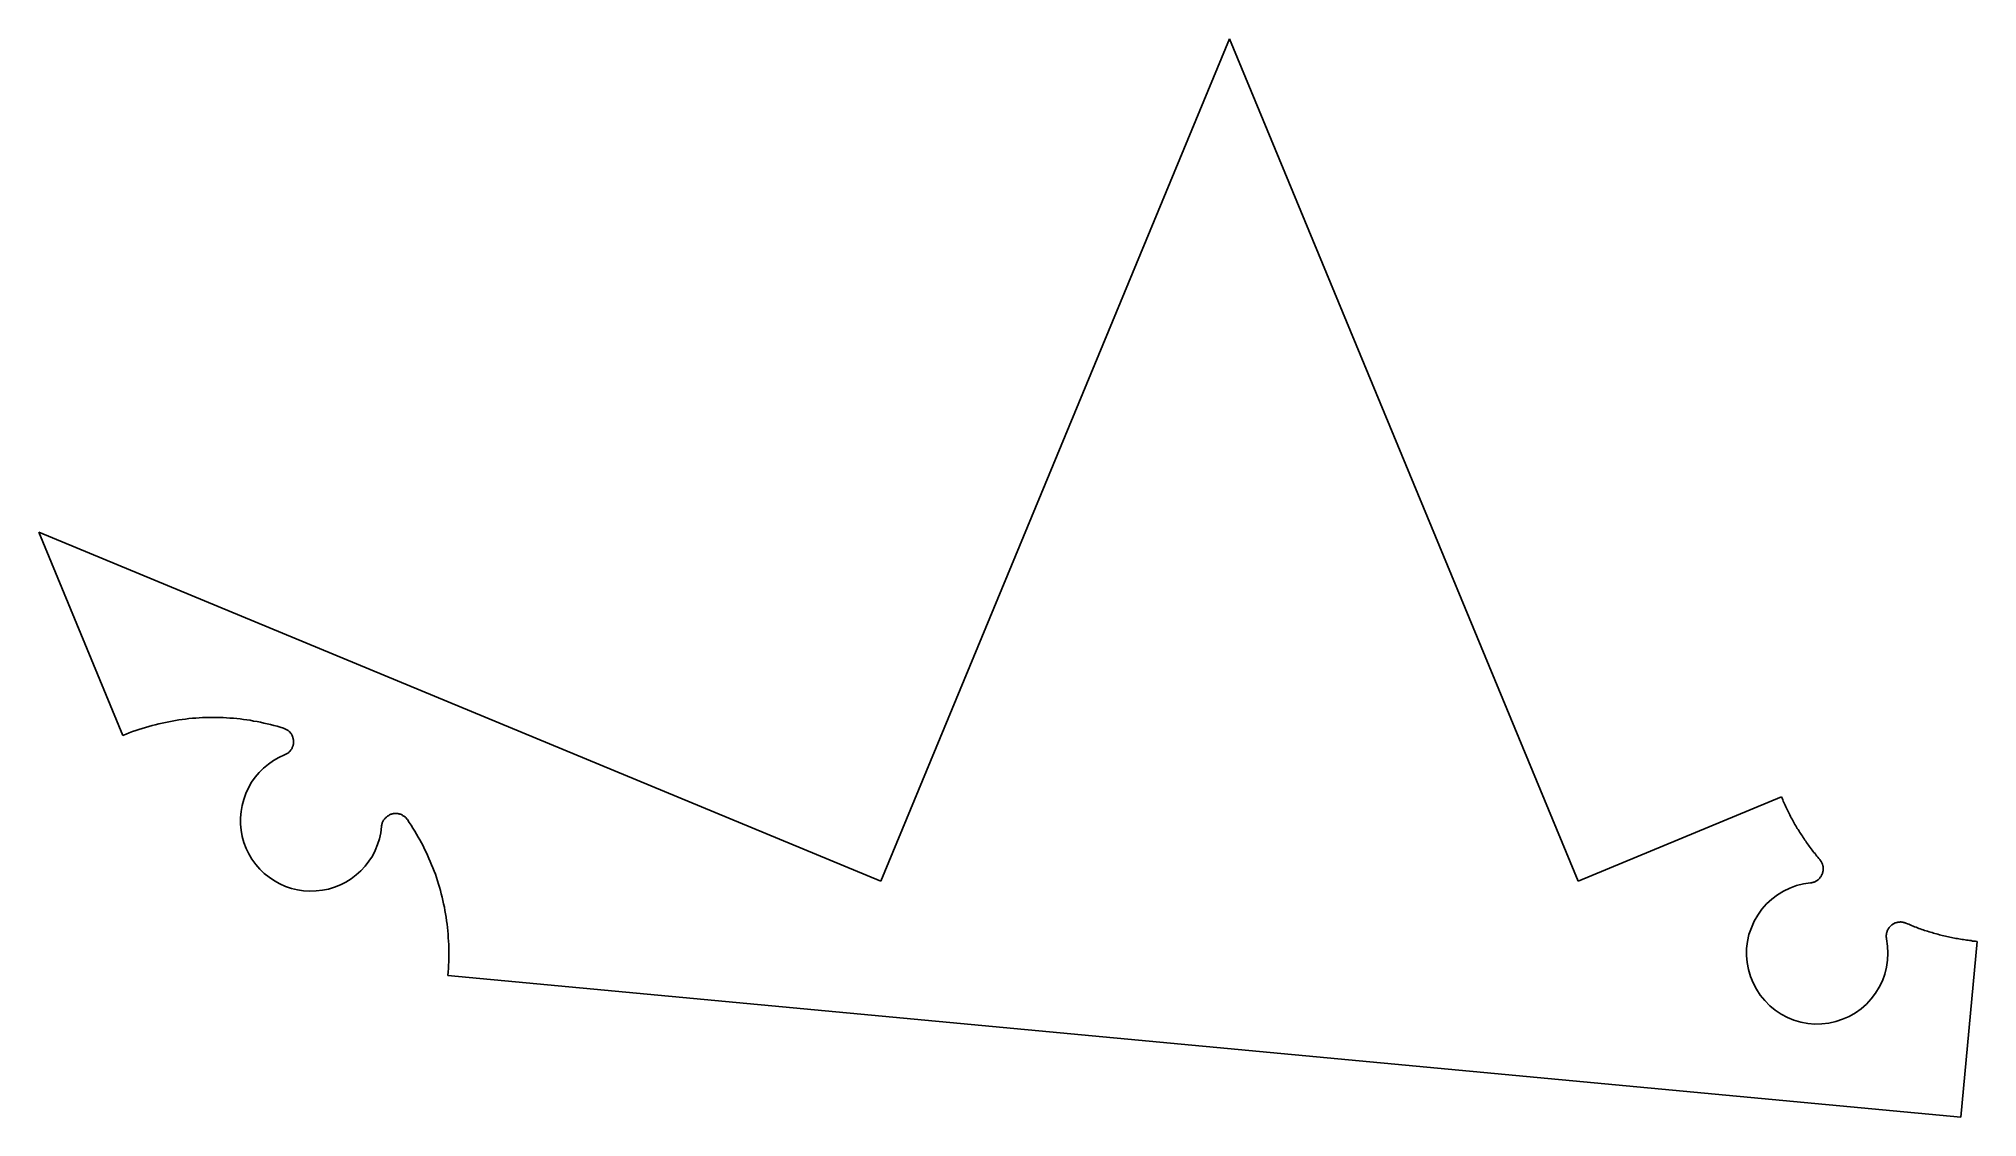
# Model space of a CAD drawing. Header units: metres. Extents: x -0.71 to 0.44, y 0.36 to 1.
import ezdxf

# ---------------------------------------------------------------- set-up
doc = ezdxf.new("R2010")
doc.units = ezdxf.units.M

msp = doc.modelspace()

# ---------------------------------------------------------------- linework, layer by layer
at = {"layer": 'Polygon'}
for p, q in [((0, 1), (-0.2071, 0.5)), ((0.2071, 0.5), (0, 1)), ((-0.2071, 0.5), (-0.7071, 0.7071)), ((-0.7071, 0.7071), (-0.6571, 0.5864)), ((-0.6552, 0.5872), (-0.6571, 0.5864)), ((-0.6534, 0.5879), (-0.6552, 0.5872)), ((-0.6515, 0.5887), (-0.6534, 0.5879)), ((-0.6495, 0.5893), (-0.6515, 0.5887)), ((-0.6476, 0.59), (-0.6495, 0.5893)), ((-0.6457, 0.5906), (-0.6476, 0.59)), ((-0.6437, 0.5912), (-0.6457, 0.5906)), ((-0.6418, 0.5918), (-0.6437, 0.5912)), ((-0.6398, 0.5923), (-0.6418, 0.5918)), ((-0.6379, 0.5928), (-0.6398, 0.5923)), ((-0.6359, 0.5933), (-0.6379, 0.5928)), ((-0.6339, 0.5938), (-0.6359, 0.5933)), ((-0.6319, 0.5942), (-0.6339, 0.5938)), ((-0.6299, 0.5946), (-0.6319, 0.5942)), ((-0.6279, 0.595), (-0.6299, 0.5946)), ((-0.6259, 0.5953), (-0.6279, 0.595)), ((-0.6239, 0.5956), (-0.6259, 0.5953)), ((-0.6219, 0.5959), (-0.6239, 0.5956)), ((-0.6199, 0.5961), (-0.6219, 0.5959)), ((-0.6179, 0.5964), (-0.6199, 0.5961)), ((-0.6159, 0.5966), (-0.6179, 0.5964)), ((-0.6139, 0.5967), (-0.6159, 0.5966)), ((-0.6118, 0.5969), (-0.6139, 0.5967)), ((-0.6098, 0.597), (-0.6118, 0.5969)), ((-0.6078, 0.597), (-0.6098, 0.597)), ((-0.6057, 0.5971), (-0.6078, 0.597)), ((-0.6037, 0.5971), (-0.6057, 0.5971)), ((-0.6017, 0.5971), (-0.6037, 0.5971)), ((-0.5996, 0.5971), (-0.6017, 0.5971)), ((-0.5976, 0.597), (-0.5996, 0.5971)), ((-0.5956, 0.5969), (-0.5976, 0.597)), ((-0.5936, 0.5967), (-0.5956, 0.5969)), ((-0.5915, 0.5966), (-0.5936, 0.5967)), ((-0.5895, 0.5964), (-0.5915, 0.5966)), ((-0.5875, 0.5962), (-0.5895, 0.5964)), ((-0.5855, 0.5959), (-0.5875, 0.5962)), ((-0.5835, 0.5957), (-0.5855, 0.5959)), ((-0.5815, 0.5954), (-0.5835, 0.5957)), ((-0.5795, 0.595), (-0.5815, 0.5954)), ((-0.5775, 0.5947), (-0.5795, 0.595)), ((-0.5755, 0.5943), (-0.5775, 0.5947)), ((-0.5735, 0.5938), (-0.5755, 0.5943)), ((-0.5715, 0.5934), (-0.5735, 0.5938)), ((-0.5695, 0.5929), (-0.5715, 0.5934)), ((-0.5676, 0.5924), (-0.5695, 0.5929)), ((-0.5656, 0.5919), (-0.5676, 0.5924)), ((-0.5637, 0.5913), (-0.5656, 0.5919)), ((-0.5617, 0.5907), (-0.5637, 0.5913)), ((-0.5613, 0.5906), (-0.5617, 0.5907)), ((-0.5609, 0.5904), (-0.5613, 0.5906)), ((-0.5605, 0.5902), (-0.5609, 0.5904)), ((-0.5601, 0.59), (-0.5605, 0.5902)), ((-0.5598, 0.5898), (-0.5601, 0.59)), ((-0.5594, 0.5896), (-0.5598, 0.5898)), ((-0.5591, 0.5893), (-0.5594, 0.5896)), ((-0.5587, 0.589), (-0.5591, 0.5893)), ((-0.5584, 0.5888), (-0.5587, 0.589)), ((-0.5581, 0.5885), (-0.5584, 0.5888)), ((-0.5578, 0.5881), (-0.5581, 0.5885)), ((-0.5576, 0.5878), (-0.5578, 0.5881)), ((-0.5573, 0.5875), (-0.5576, 0.5878)), ((-0.5571, 0.5871), (-0.5573, 0.5875)), ((-0.5569, 0.5867), (-0.5571, 0.5871)), ((-0.5599, 0.5755), (-0.5596, 0.5757)), ((-0.5596, 0.5757), (-0.5592, 0.576)), ((-0.5592, 0.576), (-0.5589, 0.5762)), ((-0.5589, 0.5762), (-0.5586, 0.5765)), ((-0.5586, 0.5765), (-0.5582, 0.5768)), ((-0.5582, 0.5768), (-0.5579, 0.5771)), ((-0.5579, 0.5771), (-0.5577, 0.5774)), ((-0.5577, 0.5774), (-0.5574, 0.5778)), ((-0.5574, 0.5778), (-0.5572, 0.5781)), ((-0.5572, 0.5781), (-0.5569, 0.5785)), ((-0.5567, 0.5863), (-0.5569, 0.5867)), ((-0.5569, 0.5785), (-0.5567, 0.5789)), ((-0.5565, 0.5859), (-0.5567, 0.5863)), ((-0.5567, 0.5789), (-0.5566, 0.5793)), ((-0.5566, 0.5793), (-0.5564, 0.5797)), ((-0.5563, 0.5855), (-0.5565, 0.5859)), ((-0.5564, 0.5797), (-0.5562, 0.5801)), ((-0.5562, 0.5851), (-0.5563, 0.5855)), ((-0.5561, 0.5847), (-0.5562, 0.5851)), ((-0.5562, 0.5801), (-0.5561, 0.5805)), ((-0.556, 0.5843), (-0.5561, 0.5847)), ((-0.5561, 0.5805), (-0.556, 0.5809)), ((-0.5559, 0.5839), (-0.556, 0.5843)), ((-0.556, 0.5809), (-0.5559, 0.5813)), ((-0.5559, 0.5835), (-0.5559, 0.5839)), ((-0.5558, 0.583), (-0.5559, 0.5835)), ((-0.5559, 0.5817), (-0.5558, 0.5822)), ((-0.5559, 0.5813), (-0.5559, 0.5817)), ((-0.5558, 0.5826), (-0.5558, 0.583)), ((-0.5558, 0.5822), (-0.5558, 0.5826)), ((-0.5762, 0.5644), (-0.5786, 0.5616)), ((-0.5736, 0.567), (-0.5762, 0.5644)), ((-0.5707, 0.5694), (-0.5736, 0.567)), ((-0.5677, 0.5715), (-0.5707, 0.5694)), ((-0.5645, 0.5734), (-0.5677, 0.5715)), ((-0.5611, 0.5749), (-0.5645, 0.5734)), ((-0.5611, 0.5749), (-0.5607, 0.5751)), ((-0.5607, 0.5751), (-0.5603, 0.5753)), ((-0.5603, 0.5753), (-0.5599, 0.5755)), ((-0.5826, 0.5553), (-0.5842, 0.552)), ((-0.5808, 0.5586), (-0.5826, 0.5553)), ((-0.5786, 0.5616), (-0.5808, 0.5586)), ((-0.587, 0.5412), (-0.5873, 0.5375)), ((-0.5864, 0.5449), (-0.587, 0.5412)), ((-0.5854, 0.5485), (-0.5864, 0.5449)), ((-0.5842, 0.552), (-0.5854, 0.5485)), ((0.3278, 0.55), (0.2071, 0.5)), ((0.3278, 0.55), (0.3281, 0.5491)), ((0.3281, 0.5491), (0.3285, 0.5483)), ((0.3285, 0.5483), (0.3288, 0.5475)), ((0.3288, 0.5475), (0.3292, 0.5466)), ((0.3292, 0.5466), (0.3296, 0.5458)), ((0.3296, 0.5458), (0.33, 0.545)), ((0.33, 0.545), (0.3303, 0.5441)), ((0.3303, 0.5441), (0.3307, 0.5433)), ((0.3307, 0.5433), (0.3311, 0.5425)), ((0.3311, 0.5425), (0.3315, 0.5417)), ((0.3315, 0.5417), (0.3319, 0.5408)), ((-0.5873, 0.5375), (-0.5873, 0.5338)), ((-0.5873, 0.5338), (-0.587, 0.5301)), ((-0.587, 0.5301), (-0.5863, 0.5265)), ((-0.504, 0.5287), (-0.5035, 0.5324)), ((-0.5034, 0.5333), (-0.5035, 0.5328)), ((-0.5035, 0.5328), (-0.5035, 0.5324)), ((-0.5033, 0.5337), (-0.5034, 0.5333)), ((-0.5032, 0.5341), (-0.5033, 0.5337)), ((-0.5031, 0.5345), (-0.5032, 0.5341)), ((-0.5029, 0.5349), (-0.5031, 0.5345)), ((-0.5027, 0.5353), (-0.5029, 0.5349)), ((-0.5025, 0.5357), (-0.5027, 0.5353)), ((-0.5023, 0.5361), (-0.5025, 0.5357)), ((-0.5021, 0.5364), (-0.5023, 0.5361)), ((-0.5018, 0.5368), (-0.5021, 0.5364)), ((-0.5016, 0.5371), (-0.5018, 0.5368)), ((-0.5013, 0.5374), (-0.5016, 0.5371)), ((-0.501, 0.5377), (-0.5013, 0.5374)), ((-0.5007, 0.538), (-0.501, 0.5377)), ((-0.5003, 0.5383), (-0.5007, 0.538)), ((-0.5, 0.5386), (-0.5003, 0.5383)), ((-0.4996, 0.5388), (-0.5, 0.5386)), ((-0.4993, 0.539), (-0.4996, 0.5388)), ((-0.4989, 0.5392), (-0.4993, 0.539)), ((-0.4985, 0.5394), (-0.4989, 0.5392)), ((-0.4981, 0.5396), (-0.4985, 0.5394)), ((-0.4977, 0.5397), (-0.4981, 0.5396)), ((-0.4973, 0.5398), (-0.4977, 0.5397)), ((-0.4969, 0.5399), (-0.4973, 0.5398)), ((-0.4965, 0.54), (-0.4969, 0.5399)), ((-0.496, 0.5401), (-0.4965, 0.54)), ((-0.4956, 0.5401), (-0.496, 0.5401)), ((-0.4952, 0.5401), (-0.4956, 0.5401)), ((-0.4947, 0.5401), (-0.4952, 0.5401)), ((-0.4943, 0.5401), (-0.4947, 0.5401)), ((-0.4939, 0.54), (-0.4943, 0.5401)), ((-0.4935, 0.5399), (-0.4939, 0.54)), ((-0.493, 0.5398), (-0.4935, 0.5399)), ((-0.4926, 0.5397), (-0.493, 0.5398)), ((-0.4922, 0.5396), (-0.4926, 0.5397)), ((-0.4918, 0.5394), (-0.4922, 0.5396)), ((-0.4914, 0.5392), (-0.4918, 0.5394)), ((-0.4911, 0.539), (-0.4914, 0.5392)), ((-0.4907, 0.5388), (-0.4911, 0.539)), ((-0.4903, 0.5386), (-0.4907, 0.5388)), ((-0.49, 0.5383), (-0.4903, 0.5386)), ((-0.4896, 0.5381), (-0.49, 0.5383)), ((-0.4893, 0.5378), (-0.4896, 0.5381)), ((-0.489, 0.5375), (-0.4893, 0.5378)), ((-0.4887, 0.5371), (-0.489, 0.5375)), ((-0.4885, 0.5368), (-0.4887, 0.5371)), ((-0.4882, 0.5365), (-0.4885, 0.5368)), ((-0.4871, 0.5348), (-0.4882, 0.5365)), ((-0.486, 0.5331), (-0.4871, 0.5348)), ((-0.4849, 0.5314), (-0.486, 0.5331)), ((-0.4838, 0.5296), (-0.4849, 0.5314)), ((-0.4828, 0.5279), (-0.4838, 0.5296)), ((0.3319, 0.5408), (0.3324, 0.54)), ((0.3324, 0.54), (0.3328, 0.5392)), ((0.3328, 0.5392), (0.3332, 0.5384)), ((0.3332, 0.5384), (0.3336, 0.5376)), ((0.3336, 0.5376), (0.3341, 0.5368)), ((0.3341, 0.5368), (0.3345, 0.536)), ((0.3345, 0.536), (0.3349, 0.5352)), ((0.3349, 0.5352), (0.3354, 0.5344)), ((0.3354, 0.5344), (0.3358, 0.5336)), ((0.3358, 0.5336), (0.3363, 0.5328)), ((0.3363, 0.5328), (0.3368, 0.532)), ((0.3368, 0.532), (0.3372, 0.5312)), ((0.3372, 0.5312), (0.3377, 0.5305)), ((0.3377, 0.5305), (0.3382, 0.5297)), ((0.3382, 0.5297), (0.3387, 0.5289)), ((-0.5863, 0.5265), (-0.5853, 0.5229)), ((-0.5853, 0.5229), (-0.584, 0.5194)), ((-0.584, 0.5194), (-0.5824, 0.5161)), ((-0.509, 0.5148), (-0.5073, 0.5181)), ((-0.5073, 0.5181), (-0.5059, 0.5216)), ((-0.5059, 0.5216), (-0.5048, 0.5251)), ((-0.5048, 0.5251), (-0.504, 0.5287)), ((-0.4818, 0.5261), (-0.4828, 0.5279)), ((-0.4808, 0.5244), (-0.4818, 0.5261)), ((-0.4798, 0.5226), (-0.4808, 0.5244)), ((-0.4789, 0.5208), (-0.4798, 0.5226)), ((-0.478, 0.519), (-0.4789, 0.5208)), ((-0.4771, 0.5171), (-0.478, 0.519)), ((0.3387, 0.5289), (0.3392, 0.5281)), ((0.3392, 0.5281), (0.3397, 0.5274)), ((0.3397, 0.5274), (0.3402, 0.5266)), ((0.3402, 0.5266), (0.3407, 0.5258)), ((0.3407, 0.5258), (0.3412, 0.5251)), ((0.3412, 0.5251), (0.3417, 0.5243)), ((0.3417, 0.5243), (0.3422, 0.5236)), ((0.3422, 0.5236), (0.3427, 0.5228)), ((0.3427, 0.5228), (0.3433, 0.5221)), ((0.3433, 0.5221), (0.3438, 0.5213)), ((0.3438, 0.5213), (0.3443, 0.5206)), ((0.3443, 0.5206), (0.3449, 0.5199)), ((0.3449, 0.5199), (0.3454, 0.5191)), ((0.3454, 0.5191), (0.346, 0.5184)), ((0.346, 0.5184), (0.3465, 0.5177)), ((-0.5824, 0.5161), (-0.5805, 0.5129)), ((-0.5805, 0.5129), (-0.5783, 0.5099)), ((-0.5783, 0.5099), (-0.5759, 0.5071)), ((-0.5759, 0.5071), (-0.5732, 0.5045)), ((-0.5159, 0.5061), (-0.5133, 0.5088)), ((-0.5133, 0.5088), (-0.5111, 0.5117)), ((-0.5111, 0.5117), (-0.509, 0.5148)), ((-0.4762, 0.5153), (-0.4771, 0.5171)), ((-0.4754, 0.5134), (-0.4762, 0.5153)), ((-0.4746, 0.5116), (-0.4754, 0.5134)), ((-0.4738, 0.5097), (-0.4746, 0.5116)), ((-0.4731, 0.5078), (-0.4738, 0.5097)), ((-0.4723, 0.5059), (-0.4731, 0.5078)), ((0.3465, 0.5177), (0.3471, 0.517)), ((0.3471, 0.517), (0.3477, 0.5163)), ((0.3477, 0.5163), (0.3482, 0.5155)), ((0.3482, 0.5155), (0.3488, 0.5148)), ((0.3488, 0.5148), (0.3494, 0.5141)), ((0.3494, 0.5141), (0.35, 0.5134)), ((0.35, 0.5134), (0.3506, 0.5127)), ((0.3506, 0.5127), (0.3508, 0.5124)), ((0.3508, 0.5124), (0.351, 0.5121)), ((0.351, 0.5121), (0.3512, 0.5118)), ((0.3512, 0.5118), (0.3514, 0.5115)), ((0.3514, 0.5115), (0.3516, 0.5112)), ((0.3516, 0.5112), (0.3518, 0.5108)), ((0.3518, 0.5108), (0.3519, 0.5105)), ((0.3519, 0.5105), (0.3521, 0.5101)), ((0.3521, 0.5101), (0.3522, 0.5097)), ((0.3522, 0.5097), (0.3523, 0.5094)), ((0.3523, 0.5094), (0.3524, 0.509)), ((0.3524, 0.509), (0.3525, 0.5086)), ((0.3525, 0.5086), (0.3525, 0.5082)), ((0.3525, 0.5082), (0.3526, 0.5079)), ((0.3526, 0.5067), (0.3525, 0.5063)), ((0.3526, 0.5079), (0.3526, 0.5075)), ((0.3526, 0.5075), (0.3526, 0.5071)), ((0.3526, 0.5071), (0.3526, 0.5067)), ((-0.5732, 0.5045), (-0.5703, 0.5022)), ((-0.5703, 0.5022), (-0.5672, 0.5001)), ((-0.5672, 0.5001), (-0.564, 0.4983)), ((-0.564, 0.4983), (-0.5606, 0.4968)), ((-0.5606, 0.4968), (-0.5571, 0.4956)), ((-0.5571, 0.4956), (-0.5534, 0.4947)), ((-0.5387, 0.4945), (-0.535, 0.4952)), ((-0.535, 0.4952), (-0.5315, 0.4963)), ((-0.5315, 0.4963), (-0.528, 0.4977)), ((-0.528, 0.4977), (-0.5247, 0.4994)), ((-0.5247, 0.4994), (-0.5216, 0.5013)), ((-0.5216, 0.5013), (-0.5186, 0.5036)), ((-0.5186, 0.5036), (-0.5159, 0.5061)), ((-0.4716, 0.504), (-0.4723, 0.5059)), ((-0.471, 0.5021), (-0.4716, 0.504)), ((-0.4703, 0.5002), (-0.471, 0.5021)), ((-0.4697, 0.4982), (-0.4703, 0.5002)), ((-0.4691, 0.4963), (-0.4697, 0.4982)), ((-0.4686, 0.4943), (-0.4691, 0.4963)), ((0.3328, 0.4958), (0.329, 0.494)), ((0.3367, 0.4973), (0.3328, 0.4958)), ((0.3408, 0.4983), (0.3367, 0.4973)), ((0.345, 0.4989), (0.3408, 0.4983)), ((0.3454, 0.499), (0.345, 0.4989)), ((0.3457, 0.499), (0.3454, 0.499)), ((0.3461, 0.4991), (0.3457, 0.499)), ((0.3465, 0.4992), (0.3461, 0.4991)), ((0.3468, 0.4993), (0.3465, 0.4992)), ((0.3472, 0.4994), (0.3468, 0.4993)), ((0.3476, 0.4996), (0.3472, 0.4994)), ((0.3479, 0.4998), (0.3476, 0.4996)), ((0.3482, 0.4999), (0.3479, 0.4998)), ((0.3486, 0.5001), (0.3482, 0.4999)), ((0.3489, 0.5003), (0.3486, 0.5001)), ((0.3492, 0.5006), (0.3489, 0.5003)), ((0.3495, 0.5008), (0.3492, 0.5006)), ((0.3498, 0.501), (0.3495, 0.5008)), ((0.3501, 0.5013), (0.3498, 0.501)), ((0.3503, 0.5016), (0.3501, 0.5013)), ((0.3506, 0.5019), (0.3503, 0.5016)), ((0.3508, 0.5022), (0.3506, 0.5019)), ((0.3511, 0.5025), (0.3508, 0.5022)), ((0.3513, 0.5028), (0.3511, 0.5025)), ((0.3515, 0.5031), (0.3513, 0.5028)), ((0.3516, 0.5034), (0.3515, 0.5031)), ((0.3518, 0.5038), (0.3516, 0.5034)), ((0.352, 0.5041), (0.3518, 0.5038)), ((0.3521, 0.5045), (0.352, 0.5041)), ((0.3522, 0.5049), (0.3521, 0.5045)), ((0.3523, 0.5052), (0.3522, 0.5049)), ((0.3524, 0.5056), (0.3523, 0.5052)), ((0.3525, 0.506), (0.3524, 0.5056)), ((0.3525, 0.5063), (0.3525, 0.506)), ((-0.5534, 0.4947), (-0.5498, 0.4942)), ((-0.5498, 0.4942), (-0.5461, 0.494)), ((-0.5461, 0.494), (-0.5424, 0.4941)), ((-0.5424, 0.4941), (-0.5387, 0.4945)), ((-0.4681, 0.4924), (-0.4686, 0.4943)), ((-0.4676, 0.4904), (-0.4681, 0.4924)), ((-0.4671, 0.4884), (-0.4676, 0.4904)), ((-0.4667, 0.4864), (-0.4671, 0.4884)), ((-0.4662, 0.4845), (-0.4667, 0.4864)), ((-0.4659, 0.4825), (-0.4662, 0.4845)), ((0.3189, 0.4864), (0.3161, 0.4832)), ((0.322, 0.4893), (0.3189, 0.4864)), ((0.3254, 0.4918), (0.322, 0.4893)), ((0.329, 0.494), (0.3254, 0.4918)), ((-0.4655, 0.4805), (-0.4659, 0.4825)), ((-0.4652, 0.4785), (-0.4655, 0.4805)), ((-0.4649, 0.4764), (-0.4652, 0.4785)), ((-0.4646, 0.4744), (-0.4649, 0.4764)), ((-0.4644, 0.4724), (-0.4646, 0.4744)), ((-0.4642, 0.4704), (-0.4644, 0.4724)), ((0.3099, 0.4723), (0.3085, 0.4683)), ((0.3116, 0.4762), (0.3099, 0.4723)), ((0.3137, 0.4798), (0.3116, 0.4762)), ((0.3161, 0.4832), (0.3137, 0.4798)), ((0.3913, 0.4718), (0.3915, 0.4721)), ((0.3915, 0.4721), (0.3918, 0.4724)), ((0.3918, 0.4724), (0.392, 0.4727)), ((0.392, 0.4727), (0.3923, 0.473)), ((0.3923, 0.473), (0.3925, 0.4733)), ((0.3925, 0.4733), (0.3928, 0.4735)), ((0.3928, 0.4735), (0.3931, 0.4738)), ((0.3931, 0.4738), (0.3934, 0.474)), ((0.3934, 0.474), (0.3937, 0.4742)), ((0.3937, 0.4742), (0.394, 0.4744)), ((0.394, 0.4744), (0.3944, 0.4746)), ((0.3944, 0.4746), (0.3947, 0.4748)), ((0.3947, 0.4748), (0.395, 0.475)), ((0.395, 0.475), (0.3954, 0.4751)), ((0.3954, 0.4751), (0.3958, 0.4752)), ((0.3958, 0.4752), (0.3961, 0.4753)), ((0.3961, 0.4753), (0.3965, 0.4754)), ((0.3965, 0.4754), (0.3969, 0.4755)), ((0.3969, 0.4755), (0.3972, 0.4756)), ((0.3972, 0.4756), (0.3976, 0.4756)), ((0.3976, 0.4756), (0.398, 0.4756)), ((0.398, 0.4756), (0.3984, 0.4757)), ((0.3984, 0.4757), (0.3988, 0.4757)), ((0.3988, 0.4757), (0.3991, 0.4756)), ((0.3991, 0.4756), (0.3995, 0.4756)), ((0.3995, 0.4756), (0.3999, 0.4755)), ((0.3999, 0.4755), (0.4003, 0.4754)), ((0.4003, 0.4754), (0.4006, 0.4754)), ((0.4006, 0.4754), (0.401, 0.4752)), ((0.401, 0.4752), (0.4014, 0.4751)), ((0.4014, 0.4751), (0.4017, 0.475)), ((0.4017, 0.475), (0.4026, 0.4746)), ((0.4026, 0.4746), (0.4034, 0.4743)), ((0.4034, 0.4743), (0.4043, 0.4739)), ((0.4043, 0.4739), (0.4051, 0.4736)), ((0.4051, 0.4736), (0.4059, 0.4732)), ((0.4059, 0.4732), (0.4068, 0.4729)), ((0.4068, 0.4729), (0.4077, 0.4726)), ((0.4077, 0.4726), (0.4085, 0.4723)), ((0.4085, 0.4723), (0.4094, 0.4719)), ((-0.464, 0.4684), (-0.4642, 0.4704)), ((-0.4639, 0.4663), (-0.464, 0.4684)), ((-0.4637, 0.4643), (-0.4639, 0.4663)), ((-0.4636, 0.4623), (-0.4637, 0.4643)), ((-0.4636, 0.4603), (-0.4636, 0.4623)), ((0.3076, 0.4642), (0.3071, 0.46)), ((0.3085, 0.4683), (0.3076, 0.4642)), ((0.39, 0.4678), (0.3901, 0.4682)), ((0.39, 0.4675), (0.39, 0.4678)), ((0.39, 0.4671), (0.39, 0.4675)), ((0.39, 0.4667), (0.39, 0.4671)), ((0.3901, 0.4663), (0.39, 0.4667)), ((0.3901, 0.4686), (0.3902, 0.469)), ((0.3901, 0.4682), (0.3901, 0.4686)), ((0.3901, 0.4659), (0.3901, 0.4663)), ((0.3902, 0.4656), (0.3901, 0.4659)), ((0.3902, 0.469), (0.3903, 0.4694)), ((0.3908, 0.4614), (0.3902, 0.4656)), ((0.3903, 0.4694), (0.3904, 0.4697)), ((0.3904, 0.4697), (0.3905, 0.4701)), ((0.3905, 0.4701), (0.3906, 0.4704)), ((0.3906, 0.4704), (0.3908, 0.4708)), ((0.3908, 0.4708), (0.3909, 0.4711)), ((0.391, 0.4572), (0.3908, 0.4614)), ((0.3909, 0.4711), (0.3911, 0.4715)), ((0.3911, 0.4715), (0.3913, 0.4718)), ((0.4094, 0.4719), (0.4102, 0.4716)), ((0.4102, 0.4716), (0.4111, 0.4713)), ((0.4111, 0.4713), (0.412, 0.471)), ((0.412, 0.471), (0.4128, 0.4707)), ((0.4128, 0.4707), (0.4137, 0.4705)), ((0.4137, 0.4705), (0.4146, 0.4702)), ((0.4146, 0.4702), (0.4154, 0.4699)), ((0.4154, 0.4699), (0.4163, 0.4696)), ((0.4163, 0.4696), (0.4172, 0.4694)), ((0.4172, 0.4694), (0.418, 0.4691)), ((0.418, 0.4691), (0.4189, 0.4689)), ((0.4189, 0.4689), (0.4198, 0.4686)), ((0.4198, 0.4686), (0.4207, 0.4684)), ((0.4207, 0.4684), (0.4216, 0.4681)), ((0.4216, 0.4681), (0.4225, 0.4679)), ((0.4225, 0.4679), (0.4233, 0.4677)), ((0.4233, 0.4677), (0.4242, 0.4675)), ((0.4242, 0.4675), (0.4251, 0.4673)), ((0.4251, 0.4673), (0.426, 0.4671)), ((0.426, 0.4671), (0.4269, 0.4669)), ((0.4269, 0.4669), (0.4278, 0.4667)), ((0.4278, 0.4667), (0.4287, 0.4665)), ((0.4287, 0.4665), (0.4296, 0.4663)), ((0.4296, 0.4663), (0.4305, 0.4661)), ((0.4305, 0.4661), (0.4314, 0.4659)), ((0.4314, 0.4659), (0.4323, 0.4658)), ((0.4323, 0.4658), (0.4332, 0.4656)), ((0.4332, 0.4656), (0.4341, 0.4655)), ((0.4341, 0.4655), (0.435, 0.4653)), ((0.4342, 0.3598), (0.444, 0.4642)), ((0.435, 0.4653), (0.4359, 0.4652)), ((0.4359, 0.4652), (0.4368, 0.465)), ((0.4368, 0.465), (0.4377, 0.4649)), ((0.4377, 0.4649), (0.4386, 0.4648)), ((0.4386, 0.4648), (0.4395, 0.4647)), ((0.4395, 0.4647), (0.4404, 0.4646)), ((0.4404, 0.4646), (0.4413, 0.4644)), ((0.4413, 0.4644), (0.4422, 0.4643)), ((0.4422, 0.4643), (0.4431, 0.4643)), ((0.4431, 0.4643), (0.444, 0.4642)), ((-0.4638, 0.4481), (-0.4637, 0.4501)), ((-0.4637, 0.4501), (-0.4636, 0.4521)), ((-0.4636, 0.4582), (-0.4636, 0.4603)), ((-0.4636, 0.4562), (-0.4636, 0.4582)), ((-0.4636, 0.4542), (-0.4636, 0.4562)), ((-0.4636, 0.4521), (-0.4636, 0.4542)), ((0.3071, 0.46), (0.3071, 0.4558)), ((0.3071, 0.4558), (0.3074, 0.4516)), ((0.3074, 0.4516), (0.3082, 0.4474)), ((0.3902, 0.4488), (0.3908, 0.453)), ((0.3908, 0.453), (0.391, 0.4572)), ((-0.4642, 0.444), (-0.464, 0.4461)), ((-0.4642, 0.444), (0.4342, 0.3598)), ((-0.464, 0.4461), (-0.4638, 0.4481)), ((0.3082, 0.4474), (0.3093, 0.4434)), ((0.3093, 0.4434), (0.3109, 0.4395)), ((0.3109, 0.4395), (0.3129, 0.4358)), ((0.3859, 0.437), (0.3877, 0.4408)), ((0.3877, 0.4408), (0.3892, 0.4447)), ((0.3892, 0.4447), (0.3902, 0.4488)), ((0.3129, 0.4358), (0.3152, 0.4322)), ((0.3152, 0.4322), (0.3179, 0.429)), ((0.3179, 0.429), (0.3208, 0.426)), ((0.3208, 0.426), (0.3241, 0.4233)), ((0.3751, 0.4242), (0.3783, 0.427)), ((0.3783, 0.427), (0.3811, 0.43)), ((0.3811, 0.43), (0.3837, 0.4334)), ((0.3837, 0.4334), (0.3859, 0.437)), ((0.3241, 0.4233), (0.3276, 0.421)), ((0.3276, 0.421), (0.3313, 0.419)), ((0.3313, 0.419), (0.3352, 0.4174)), ((0.3352, 0.4174), (0.3393, 0.4163)), ((0.3393, 0.4163), (0.3434, 0.4155)), ((0.3434, 0.4155), (0.3476, 0.4151)), ((0.3476, 0.4151), (0.3518, 0.4152)), ((0.3518, 0.4152), (0.356, 0.4157)), ((0.356, 0.4157), (0.3601, 0.4166)), ((0.3601, 0.4166), (0.3641, 0.4179)), ((0.3641, 0.4179), (0.368, 0.4196)), ((0.368, 0.4196), (0.3717, 0.4217)), ((0.3717, 0.4217), (0.3751, 0.4242))]:
    msp.add_line(p, q, dxfattribs=at)

doc.saveas('drawing.dxf')
